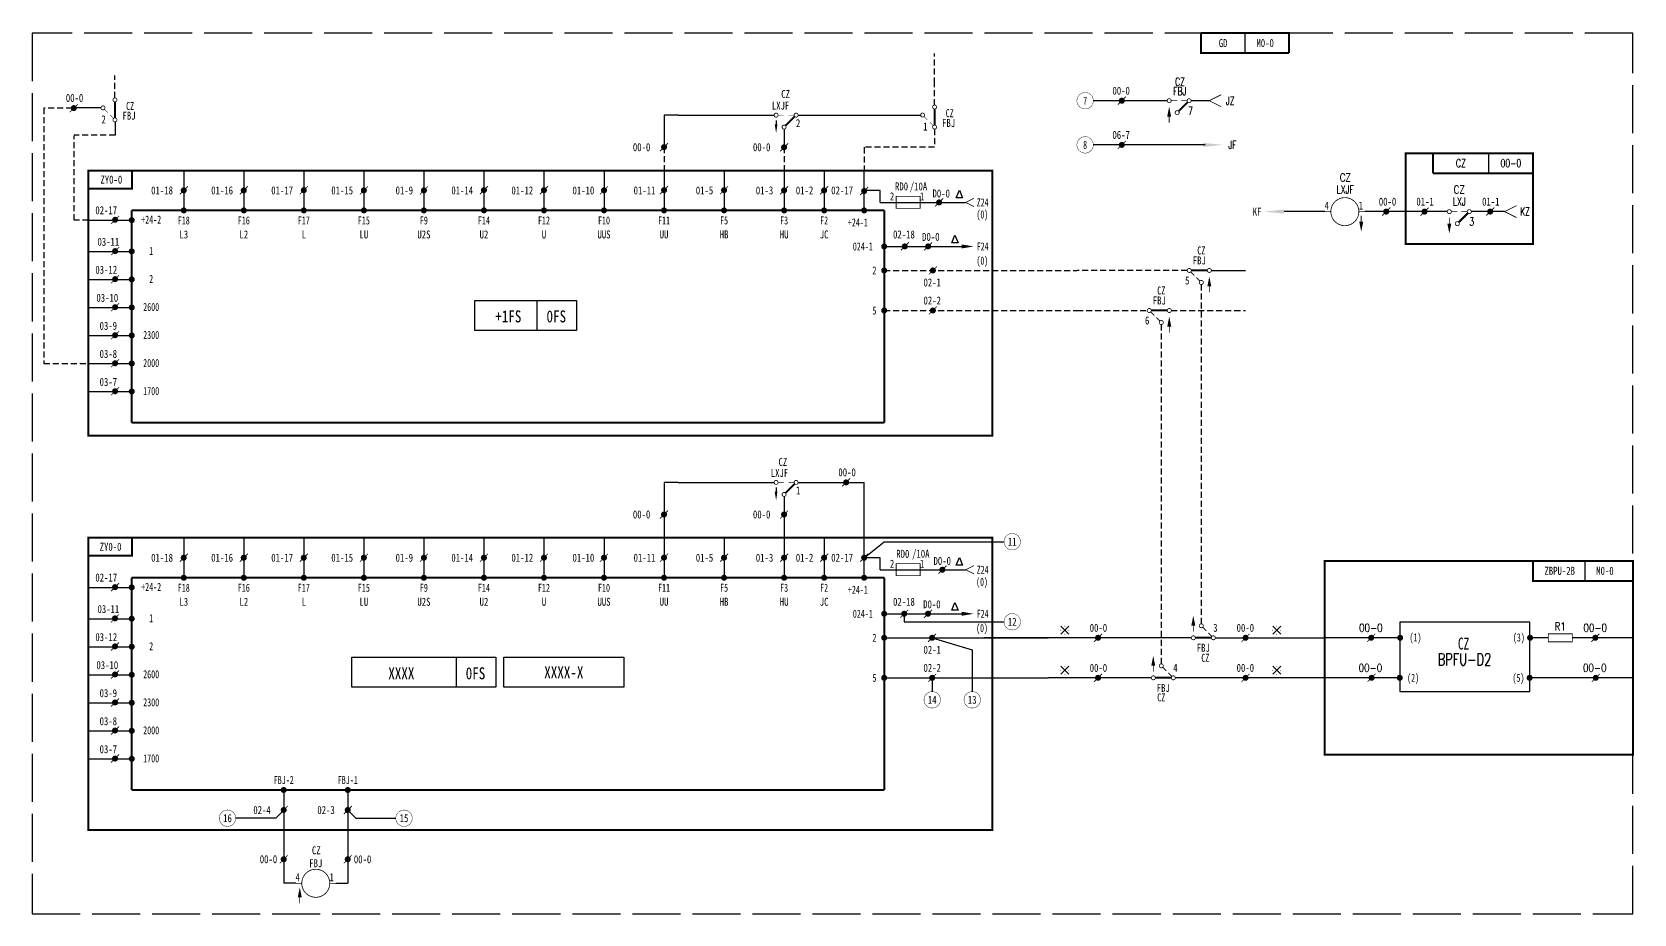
# Model space of a CAD drawing. Header units: millimetres. Extents: x -400 to 0, y -220 to 0.
import ezdxf
from ezdxf.enums import TextEntityAlignment as Align

# ---------------------------------------------------------------- set-up
doc = ezdxf.new("R2010")
doc.units = ezdxf.units.MM
doc.linetypes.add('ACAD_ISO02W100', pattern=[15, 12, -3])
doc.linetypes.add('DASHEDX2', pattern=[1.5, 1, -0.5])
for name, color, linetype in [('define', 7, 'Continuous'), ('hide', 7, 'Continuous'), ('tie', 7, 'Continuous')]:
    doc.layers.add(name, color=color, linetype=linetype)
doc.styles.add('HZ', font='TXT', dxfattribs={"width": 0.7, "bigfont": 'HZTXT'})

# ---------------------------------------------------------------- blocks, each defined once
blk = doc.blocks.new('conti_2')
for points in [[(-0.95, 0, 0.1, 0.1, 1), (-1.05, 0, 0.1, 0.1, 1)], [(0.05, 1, 0.1, 0.1, 1), (-0.05, 1, 0.1, 0.1, 1)], [(1.05, 0, 0.1, 0.1, 1), (0.95, 0, 0.1, 0.1, 1)], [(0.05, -1, 0.1, 0.1, 1), (-0.05, -1, 0.1, 0.1, 1)]]:
    blk.add_lwpolyline(points, format="xyseb", close=True)
for points in [[(-1, -1), (1, 1)], [(1, -1), (-1, 1)]]:
    blk.add_lwpolyline(points)
blk.add_attdef('1', text='', height=2).set_placement((2.27, 0.09), align=Align.MIDDLE)
blk = doc.blocks.new('JX')
at = {"const_width": 0.75}
blk.add_lwpolyline([(-0.375, 0, 1), (0.375, 0, 1)], format="xyb", close=True, dxfattribs=at)
at = {"width": 0.7}
blk.add_attdef('Z20', text='', height=2, dxfattribs=at).set_placement((0, -3.5), align=Align.CENTER)
blk = doc.blocks.new('JY')
at = {"const_width": 0.75}
blk.add_lwpolyline([(0.375, 0, -1), (-0.375, 0, -1)], format="xyb", close=True, dxfattribs=at)
at = {"width": 0.7}
blk.add_attdef('Z20', text='', height=2, dxfattribs=at).set_placement((1.5, 0), align=Align.MIDDLE_LEFT)
blk = doc.blocks.new('JS')
at = {"const_width": 0.75}
blk.add_lwpolyline([(-0.375, 0, -1), (0.375, 0, -1)], format="xyb", close=True, dxfattribs=at)
at = {"width": 0.7}
blk.add_attdef('Z20', text='', height=2, dxfattribs=at).set_placement((0, 1.5), align=Align.CENTER)
blk = doc.blocks.new('JTX')
at = {"const_width": 0.2}
blk.add_lwpolyline([(0, -2.5), (0, -4)], dxfattribs=at)
blk.add_solid([(-0.5, -2.5), (0.5, -2.5), (0, 0)])

msp = doc.modelspace()

# ---------------------------------------------------------------- linework, layer by layer
at = {"color": 7}
for p, q in [((-96.9, -5), (-96.9, 0)), ((-127.88, -16.9), (-134.88, -16.9)), ((-116.38, -16.9), (-127.88, -16.9)), ((-105.88, -16.9), (-110.38, -16.9)), ((-238.59, -20.5), (-214.59, -20.5)), ((-212.09, -24), (-212.09, -28.5)), ((-106.88, -27.93), (-134.88, -27.93)), ((-36, -35), (-36, -30)), ((-362.09, -34.29), (-362.09, -44.29)), ((-347.09, -34.29), (-347.09, -44.29)), ((-332.09, -34.29), (-332.09, -44.29)), ((-317.09, -34.29), (-317.09, -44.29)), ((-302.09, -34.29), (-302.09, -44.29)), ((-287.09, -34.29), (-287.09, -44.29)), ((-272.09, -34.29), (-272.09, -44.29)), ((-257.09, -34.29), (-257.09, -44.29)), ((-242.09, -34.29), (-242.09, -44.29)), ((-227.09, -34.29), (-227.09, -44.29)), ((-212.09, -34.29), (-212.09, -44.29)), ((-202.09, -34.29), (-202.09, -44.29)), ((-192.09, -44.29), (-192.09, -34.29)), ((-188.09, -39.29), (-192.09, -39.29)), ((-188.09, -42.29), (-188.09, -39.29)), ((-188.09, -42.29), (-166.73, -42.29)), ((-46.38, -44.6), (-66.99, -44.6)), ((-32.08, -44.6), (-40.38, -44.6)), ((-187.09, -53.29), (-167.72, -53.29)), ((-187.09, -59.29), (-187.09, -59.29)), ((-289.36, -74.26), (-289.36, -66.76)), ((-289.36, -66.76), (-263.93, -66.76)), ((-273.84, -66.76), (-273.84, -74.26)), ((-263.93, -66.76), (-263.93, -74.26)), ((-187.09, -69.29), (-187.09, -69.29)), ((-263.93, -74.26), (-289.36, -74.26)), ((-238.59, -112.23), (-214.59, -112.23)), ((-212.09, -115.73), (-212.09, -120.23)), ((-192.09, -126.03), (-192.09, -112.23)), ((-242.09, -120.23), (-242.09, -126.03)), ((-212.09, -120.23), (-212.09, -126.03)), ((-362.09, -126.03), (-362.09, -136.03)), ((-347.09, -126.03), (-347.09, -136.03)), ((-332.09, -126.03), (-332.09, -136.03)), ((-317.09, -126.03), (-317.09, -136.03)), ((-302.09, -126.03), (-302.09, -136.03)), ((-287.09, -126.03), (-287.09, -136.03)), ((-272.09, -126.03), (-272.09, -136.03)), ((-257.09, -126.03), (-257.09, -136.03)), ((-242.09, -126.03), (-242.09, -136.03)), ((-227.09, -126.03), (-227.09, -136.03)), ((-212.09, -126.03), (-212.09, -136.03)), ((-202.09, -126.03), (-202.09, -136.03)), ((-192.09, -136.03), (-192.09, -126.03)), ((-192.09, -131.03), (-187.09, -127.03)), ((-187.09, -127.03), (-157.09, -127.03)), ((-188.09, -131.03), (-192.09, -131.03)), ((-188.09, -134.03), (-188.09, -131.03)), ((-188.09, -134.03), (-166.73, -134.03)), ((-187.09, -145.03), (-167.72, -145.03)), ((-182.09, -145.03), (-182.09, -147.03)), ((-182.09, -147.03), (-157.09, -147.03)), ((-187.09, -151.03), (-146.13, -151.03)), ((-187.09, -151.03), (-187.09, -151.03)), ((-175.09, -151.03), (-165.09, -154.03)), ((-110.35, -151.03), (-146.13, -151.03)), ((-104.35, -151.03), (-77.1, -151.03)), ((-320.13, -163.4), (-320.13, -155.9)), ((-320.13, -155.9), (-284.13, -155.9)), ((-294.04, -155.9), (-294.04, -163.4)), ((-284.13, -155.9), (-284.13, -163.4)), ((-165.09, -154.03), (-165.09, -164.52)), ((-284.13, -163.4), (-320.13, -163.4)), ((-187.09, -161.03), (-146.13, -161.03)), ((-187.09, -161.03), (-187.09, -161.03)), ((-175.09, -161.03), (-175.09, -164.52)), ((-120.35, -161.03), (-146.13, -161.03)), ((-77.05, -161.03), (-114.35, -161.03)), ((-337.11, -189.04), (-337.11, -203.04)), ((-321.11, -189.04), (-321.11, -203.04)), ((-339.11, -196.09), (-349.11, -196.09)), ((-337.11, -194.04), (-339.11, -196.09)), ((-321.11, -194.04), (-319.11, -196.09)), ((-319.11, -196.09), (-309.11, -196.09)), ((-337.11, -203.04), (-337.11, -212.34)), ((-321.11, -203.04), (-321.11, -212.34)), ((-334.11, -212.34), (-337.11, -212.34)), ((-324.11, -212.34), (-321.11, -212.34))]:
    msp.add_line(p, q, dxfattribs=at)
at = {"color": 7, "linetype": 'DASHEDX2', "ltscale": 1.5}
for p, q in [((-174.52, -12.64), (-174.52, -5.13)), ((-389.98, -18.75), (-397.03, -18.75)), ((-174.51, -23.98), (-174.51, -28.54)), ((-389.51, -46.71), (-389.51, -25.72)), ((-242.09, -28.5), (-242.09, -34.29)), ((-212.09, -28.5), (-212.09, -34.29)), ((-174.51, -28.54), (-192.09, -28.54)), ((-192.09, -28.54), (-192.09, -34.51)), ((-385.87, -46.71), (-389.51, -46.71)), ((-187.09, -59.29), (-138.9, -59.29)), ((-111.35, -59.29), (-138.9, -59.29)), ((-107.85, -62.81), (-107.85, -147.53)), ((-187.09, -69.29), (-138.9, -69.29)), ((-138.9, -69.29), (-121.35, -69.29)), ((-117.85, -72.76), (-117.85, -157.53))]:
    msp.add_line(p, q, dxfattribs=at)
for p, q in [((-382.78, -18.68), (-389.61, -18.68)), ((-379.23, -22.14), (-379.23, -25.5)), ((-208.59, -20.5), (-177.87, -20.5)), ((-385.87, -46.71), (-374.9, -46.71)), ((-76.99, -44.6), (-87.18, -44.6)), ((-385.93, -54.52), (-374.9, -54.52)), ((-385.93, -61.52), (-374.9, -61.52)), ((-385.93, -68.52), (-374.9, -68.52)), ((-385.93, -75.52), (-374.9, -75.52)), ((-385.93, -82.52), (-374.9, -82.52)), ((-385.93, -89.52), (-374.9, -89.52)), ((-208.59, -112.23), (-192.09, -112.23)), ((-11.98, -136.82), (-11.98, -131.82)), ((-385.87, -138.44), (-374.9, -138.44)), ((-385.93, -146.26), (-374.9, -146.26)), ((-146.13, -151.03), (-162.14, -151.03)), ((-58.14, -151.03), (-77.1, -151.03)), ((-21.08, -151.03), (-25.69, -151.03)), ((0, -151.03), (-15.16, -151.03)), ((-385.93, -153.26), (-374.9, -153.26)), ((-385.93, -160.26), (-374.9, -160.26)), ((-58.18, -161.03), (-77.05, -161.03)), ((0, -161.03), (-25.8, -161.03)), ((-385.93, -167.26), (-374.9, -167.26)), ((-385.93, -174.26), (-374.9, -174.26)), ((-385.93, -181.26), (-374.9, -181.26))]:
    msp.add_line(p, q)
at = {"color": 7}
for points, const_width in [([(-107.9, 0), (-107.9, -5), (-85.9, -5)], 0.5), ([(-107.9, 0), (-85.9, 0), (-85.9, -5)], 0.5), ([(-128.73, -17.9), (-126.73, -15.9)], 0.2), ([(-102.88, -18.4), (-105.88, -16.9), (-102.88, -15.4)], 0.2), ([(-390.57, -19.75), (-388.57, -17.75)], 0.2), ([(-113.88, -16.9), (-115.38, -16.9)], 0.2), ([(-111.15, -17.17), (-113.52, -19.54)], 0.5), ([(-111.38, -16.9), (-112.88, -16.9)], 0.2), ([(-213.59, -20.5), (-212.19, -20.5)], 0.15), ([(-209.45, -20.85), (-211.74, -23.14)], 0.5), ([(-210.99, -20.5), (-209.59, -20.5)], 0.15), ([(-115.88, -20.9), (-115.88, -22.4)], 0.2), ([(-128.72, -28.93), (-126.72, -26.93)], 0.2), ([(-25, -30), (-50, -30), (-50, -35)], 0.5), ([(-25, -30), (-25, -35), (-50, -35)], 0.5), ([(-374.99, -34.34), (-374.99, -38.86), (-385.87, -38.86)], 0.5), ([(-60.64, -43.59), (-62.64, -45.59)], 0.2), ([(-51.08, -43.59), (-53.08, -45.59)], 0.2), ([(-34.65, -43.59), (-36.65, -45.59)], 0.2), ([(-29.08, -46.1), (-32.08, -44.6), (-29.08, -43.1)], 0.2), ([(-75.49, -44.6), (-76.99, -44.6)], 0.2), ([(-68.49, -44.6), (-66.99, -44.6)], 0.2), ([(-67.9, -47.1), (-67.9, -45.6)], 0.2), ([(-45.88, -47.6), (-45.88, -46.1)], 0.2), ([(-43.88, -44.6), (-45.38, -44.6)], 0.2), ([(-43.62, -47.33), (-41.24, -44.95)], 0.5), ([(-41.38, -44.6), (-42.88, -44.6)], 0.2), ([(-110.53, -59.61), (-109.6, -60.54)], 0.2), ([(-106.35, -59.29), (-110.35, -59.29)], 0.5), ([(-109.1, -61.04), (-108.16, -61.98)], 0.2), ([(-105.85, -63.29), (-105.85, -64.79)], 0.2), ([(-120.53, -69.61), (-119.6, -70.54)], 0.2), ([(-116.35, -69.29), (-120.35, -69.29)], 0.5), ([(-119.1, -71.04), (-118.16, -71.98)], 0.2), ([(-115.85, -73.29), (-115.85, -74.79)], 0.2), ([(-197.6, -113.23), (-195.6, -111.23)], 0.2), ([(-213.59, -112.23), (-212.19, -112.23)], 0.15), ([(-209.45, -112.59), (-211.74, -114.88)], 0.5), ([(-210.99, -112.23), (-209.59, -112.23)], 0.15), ([(-243.09, -121.23), (-241.09, -119.23)], 0.2), ([(-213.09, -121.23), (-211.09, -119.23)], 0.2), ([(-160.09, -126.03), (-160.09, -199.04), (-385.93, -199.04), (-385.93, -126.03), (-160.09, -126.03)], 0.5), ([(-374.99, -126.03), (-374.99, -130.55), (-385.87, -130.55)], 0.5), ([(-375.09, -189.04), (-375.09, -136.03)], 0.5), ([(-375.09, -136.03), (-187.09, -136.03)], 0.5), ([(-187.09, -189.04), (-187.09, -136.03)], 0.5), ([(-109.85, -148.03), (-109.85, -149.53)], 0.2), ([(-134.65, -152.03), (-132.65, -150.03)], 0.2), ([(-109.35, -151.03), (-105.35, -151.03)], 0.5), ([(-106.6, -149.28), (-107.54, -148.34)], 0.2), ([(-105.17, -150.71), (-106.1, -149.78)], 0.2), ([(-97.8, -152.03), (-95.8, -150.03)], 0.2), ([(-66.42, -152.03), (-64.42, -150.03)], 0.2), ([(-10.4, -152.03), (-8.4, -150.03)], 0.2), ([(-134.65, -162.03), (-132.65, -160.03)], 0.2), ([(-119.85, -158.03), (-119.85, -159.53)], 0.2), ([(-116.6, -159.28), (-117.54, -158.34)], 0.2), ([(-115.17, -160.71), (-116.1, -159.78)], 0.2), ([(-97.8, -162.03), (-95.8, -160.03)], 0.2), ([(-66.31, -162.03), (-64.31, -160.03)], 0.2), ([(-10.29, -162.03), (-8.29, -160.03)], 0.2), ([(-119.35, -161.03), (-115.35, -161.03)], 0.5), ([(-375.09, -189.04), (-187.09, -189.04)], 0.5), ([(-332.61, -212.34), (-334.11, -212.34)], 0.2), ([(-325.61, -212.34), (-324.11, -212.34)], 0.2)]:
    msp.add_lwpolyline(points, dxfattribs=dict(at, const_width=const_width))
at = {"color": 7, "linetype": 'DASHEDX2', "ltscale": 1.5}
for points in [[(-379.3, -16.18), (-379.3, -10.58)], [(-174.52, -17.98), (-174.52, -12.64)], [(-397.03, -18.75), (-397.03, -82.52), (-385.93, -82.52)], [(-379.23, -22.18), (-379.23, -25.5), (-389.51, -25.5), (-389.51, -25.63)], [(-115.35, -69.29), (-96.85, -69.29)]]:
    msp.add_lwpolyline(points, dxfattribs=at)
for points in [[(-381.28, -17.68, 0, 0, 0), (-381.28, -16.68, 0.8, 0, 0), (-381.28, -14.48, 0, 0, 0)], [(-176.49, -19.48, 0, 0, 0), (-176.49, -18.48, 0.8, 0, 0), (-176.49, -16.28, 0, 0, 0)]]:
    msp.add_lwpolyline(points, format="xyseb")
at = {"color": 7}
for points, const_width in [([(-134.83, -16.9, -1), (-138.93, -16.9, -1)], 0.1), ([(-389.94, -18.75, 1), (-389.19, -18.75, 1)], 0.75), ([(-214.59, -20.5, 1), (-213.59, -20.5, 1)], 0.2), ([(-209.59, -20.5, 1), (-208.59, -20.5, 1)], 0.2), ([(-128.1, -16.9, 1), (-127.35, -16.9, 1)], 0.75), ([(-212.59, -23.5, 1), (-211.59, -23.5, 1)], 0.2), ([(-134.83, -27.93, -1), (-138.93, -27.93, -1)], 0.1), ([(-128.1, -27.93, 1), (-127.35, -27.93, 1)], 0.75), ([(-68.49, -44.6, -1), (-75.49, -44.6, -1)], 0.2), ([(-61.27, -44.59, 1), (-62.02, -44.59, 1)], 0.75), ([(-51.7, -44.59, 1), (-52.45, -44.59, 1)], 0.75), ([(-35.28, -44.59, 1), (-36.03, -44.59, 1)], 0.75), ([(-214.59, -112.23, 1), (-213.59, -112.23, 1)], 0.2), ([(-209.59, -112.23, 1), (-208.59, -112.23, 1)], 0.2), ([(-196.97, -112.23, 1), (-196.22, -112.23, 1)], 0.75), ([(-212.59, -115.23, 1), (-211.59, -115.23, 1)], 0.2), ([(-242.47, -120.23, 1), (-241.72, -120.23, 1)], 0.75), ([(-212.47, -120.23, 1), (-211.72, -120.23, 1)], 0.75), ([(-153.04, -127.03, -1), (-157.14, -127.03, -1)], 0.1), ([(-153.04, -147.03, -1), (-157.14, -147.03, -1)], 0.1), ([(-134.03, -151.03, 1), (-133.28, -151.03, 1)], 0.75), ([(-97.17, -151.03, 1), (-96.42, -151.03, 1)], 0.75), ([(-65.79, -151.03, 1), (-65.04, -151.03, 1)], 0.75), ([(-9.78, -151.03, 1), (-9.03, -151.03, 1)], 0.75), ([(-134.03, -161.03, 1), (-133.28, -161.03, 1)], 0.75), ([(-97.17, -161.03, 1), (-96.42, -161.03, 1)], 0.75), ([(-65.68, -161.03, 1), (-64.93, -161.03, 1)], 0.75), ([(-9.67, -161.03, 1), (-8.92, -161.03, 1)], 0.75), ([(-173.04, -166.52, -1), (-177.14, -166.52, -1)], 0.1), ([(-163.04, -166.52, -1), (-167.14, -166.52, -1)], 0.1), ([(-349.11, -196.09, -1), (-353.21, -196.09, -1)], 0.1), ([(-305.01, -196.09, -1), (-309.11, -196.09, -1)], 0.1), ([(-325.61, -212.34, -1), (-332.61, -212.34, -1)], 0.2)]:
    msp.add_lwpolyline(points, format="xyb", close=True, dxfattribs=dict(at, const_width=const_width))
for points, const_width in [([(-382.78, -18.68, 1), (-381.78, -18.68, 1)], 0.2), ([(-379.78, -16.68, 1), (-378.78, -16.68, 1)], 0.2), ([(-177.99, -20.48, 1), (-176.99, -20.48, 1)], 0.2), ([(-174.99, -18.48, 1), (-173.99, -18.48, 1)], 0.2), ([(-379.78, -21.68, 1), (-378.78, -21.68, 1)], 0.2), ([(-174.99, -23.48, 1), (-173.99, -23.48, 1)], 0.2), ([(-242.47, -28.49, 1), (-241.72, -28.49, 1)], 0.75), ([(-212.47, -28.54, 1), (-211.72, -28.54, 1)], 0.75), ([(-362.47, -39.29, 1), (-361.72, -39.29, 1)], 0.75), ([(-347.47, -39.29, 1), (-346.72, -39.29, 1)], 0.75), ([(-332.47, -39.24, 1), (-331.72, -39.24, 1)], 0.75), ([(-317.47, -39.29, 1), (-316.72, -39.29, 1)], 0.75), ([(-302.47, -39.29, 1), (-301.72, -39.29, 1)], 0.75), ([(-287.47, -39.24, 1), (-286.72, -39.24, 1)], 0.75), ([(-272.47, -39.24, 1), (-271.72, -39.24, 1)], 0.75), ([(-257.47, -39.29, 1), (-256.72, -39.29, 1)], 0.75), ([(-242.47, -39.24, 1), (-241.72, -39.24, 1)], 0.75), ([(-227.47, -39.24, 1), (-226.72, -39.24, 1)], 0.75), ([(-212.47, -39.29, 1), (-211.72, -39.29, 1)], 0.75), ([(-202.47, -39.29, 1), (-201.72, -39.29, 1)], 0.75), ([(-192.47, -39.46, 1), (-191.72, -39.46, 1)], 0.75), ([(-173.74, -42.29, 1), (-172.99, -42.29, 1)], 0.75), ([(-379.62, -46.64, 1), (-378.87, -46.64, 1)], 0.75), ([(-379.62, -54.46, 1), (-378.87, -54.46, 1)], 0.75), ([(-182.32, -53.29, 1), (-181.57, -53.29, 1)], 0.75), ([(-176.48, -53.29, 1), (-175.73, -53.29, 1)], 0.75), ([(-175.29, -59.29, 1), (-174.54, -59.29, 1)], 0.75), ([(-379.62, -61.46, 1), (-378.87, -61.46, 1)], 0.75), ([(-379.62, -68.46, 1), (-378.87, -68.46, 1)], 0.75), ([(-175.29, -69.29, 1), (-174.54, -69.29, 1)], 0.75), ([(-379.62, -75.46, 1), (-378.87, -75.46, 1)], 0.75), ([(-379.62, -82.46, 1), (-378.87, -82.46, 1)], 0.75), ([(-379.62, -89.46, 1), (-378.87, -89.46, 1)], 0.75), ([(-362.47, -131.03, 1), (-361.72, -131.03, 1)], 0.75), ([(-347.47, -131.03, 1), (-346.72, -131.03, 1)], 0.75), ([(-332.47, -131.03, 1), (-331.72, -131.03, 1)], 0.75), ([(-317.47, -131.03, 1), (-316.72, -131.03, 1)], 0.75), ([(-302.47, -131.03, 1), (-301.72, -131.03, 1)], 0.75), ([(-287.47, -131.03, 1), (-286.72, -131.03, 1)], 0.75), ([(-272.47, -131.03, 1), (-271.72, -131.03, 1)], 0.75), ([(-257.47, -131.03, 1), (-256.72, -131.03, 1)], 0.75), ([(-242.47, -131.03, 1), (-241.72, -131.03, 1)], 0.75), ([(-227.47, -131.03, 1), (-226.72, -131.03, 1)], 0.75), ([(-212.47, -131.03, 1), (-211.72, -131.03, 1)], 0.75), ([(-202.47, -131.03, 1), (-201.72, -131.03, 1)], 0.75), ([(-192.47, -131.03, 1), (-191.72, -131.03, 1)], 0.75), ([(-172.92, -134.03, 1), (-172.17, -134.03, 1)], 0.75), ([(-379.64, -138.38, 1), (-378.89, -138.38, 1)], 0.75), ([(-379.64, -146.19, 1), (-378.89, -146.19, 1)], 0.75), ([(-182.47, -145.03, 1), (-181.72, -145.03, 1)], 0.75), ([(-176.51, -145.03, 1), (-175.76, -145.03, 1)], 0.75), ([(-175.5, -151.03, 1), (-174.75, -151.03, 1)], 0.75), ([(-57.79, -151.03, -1), (-58.54, -151.03, -1)], 0.75), ([(-25.33, -151.03, -1), (-26.08, -151.03, -1)], 0.75), ([(-379.64, -153.19, 1), (-378.89, -153.19, 1)], 0.75), ([(-379.64, -160.19, 1), (-378.89, -160.19, 1)], 0.75), ([(-175.47, -161.03, 1), (-174.72, -161.03, 1)], 0.75), ([(-57.9, -161.03, -1), (-58.65, -161.03, -1)], 0.75), ([(-25.44, -161.03, -1), (-26.19, -161.03, -1)], 0.75), ([(-379.64, -167.19, 1), (-378.89, -167.19, 1)], 0.75), ([(-379.64, -174.19, 1), (-378.89, -174.19, 1)], 0.75), ([(-379.64, -181.19, 1), (-378.89, -181.19, 1)], 0.75), ([(-337.49, -194.04, 1), (-336.74, -194.04, 1)], 0.75), ([(-321.49, -194.04, 1), (-320.74, -194.04, 1)], 0.75), ([(-337.49, -206.34, 1), (-336.74, -206.34, 1)], 0.75), ([(-321.49, -206.34, 1), (-320.74, -206.34, 1)], 0.75)]:
    msp.add_lwpolyline(points, format="xyb", close=True, dxfattribs=dict(const_width=const_width))
for points, const_width in [([(-381.08, -19.88), (-381.92, -19.03)], 0.15), ([(-379.28, -21.18), (-379.28, -17.18)], 0.5), ([(-174.49, -22.98), (-174.49, -18.98)], 0.5), ([(-379.63, -21.33), (-380.48, -20.48)], 0.15), ([(-176.29, -21.68), (-177.14, -20.84)], 0.15), ([(-174.85, -23.13), (-175.69, -22.28)], 0.15), ([(-243.09, -29.49), (-241.09, -27.49)], 0.2), ([(-213.09, -29.54), (-211.09, -27.54)], 0.2), ([(-363.09, -40.29), (-361.09, -38.29)], 0.2), ([(-348.09, -40.29), (-346.09, -38.29)], 0.2), ([(-333.09, -40.24), (-331.09, -38.24)], 0.2), ([(-318.09, -40.29), (-316.09, -38.29)], 0.2), ([(-303.09, -40.29), (-301.09, -38.29)], 0.2), ([(-288.09, -40.24), (-286.09, -38.24)], 0.2), ([(-273.09, -40.24), (-271.09, -38.24)], 0.2), ([(-258.09, -40.29), (-256.09, -38.29)], 0.2), ([(-243.09, -40.24), (-241.09, -38.24)], 0.2), ([(-228.09, -40.24), (-226.09, -38.24)], 0.2), ([(-213.09, -40.29), (-211.09, -38.29)], 0.2), ([(-203.09, -40.29), (-201.09, -38.29)], 0.2), ([(-193.09, -40.46), (-191.09, -38.46)], 0.2), ([(-176.09, -42.29), (-186.09, -42.29)], 0.2), ([(-174.36, -43.29), (-172.36, -41.29)], 0.2), ([(-164.65, -43.33), (-166.73, -42.29), (-164.65, -41.25)], 0.2), ([(-380.24, -47.64), (-378.24, -45.64)], 0.2), ([(-380.24, -55.46), (-378.24, -53.46)], 0.2), ([(-182.94, -54.29), (-180.94, -52.29)], 0.2), ([(-177.11, -54.29), (-175.11, -52.29)], 0.2), ([(-175.92, -60.29), (-173.92, -58.29)], 0.2), ([(-380.24, -62.46), (-378.24, -60.46)], 0.2), ([(-380.24, -69.46), (-378.24, -67.46)], 0.2), ([(-175.92, -70.29), (-173.92, -68.29)], 0.2), ([(-380.24, -76.46), (-378.24, -74.46)], 0.2), ([(-380.24, -83.46), (-378.24, -81.46)], 0.2), ([(-380.24, -90.46), (-378.24, -88.46)], 0.2), ([(-363.09, -132.03), (-361.09, -130.03)], 0.2), ([(-348.09, -132.03), (-346.09, -130.03)], 0.2), ([(-333.09, -132.03), (-331.09, -130.03)], 0.2), ([(-318.09, -132.03), (-316.09, -130.03)], 0.2), ([(-303.09, -132.03), (-301.09, -130.03)], 0.2), ([(-288.09, -132.03), (-286.09, -130.03)], 0.2), ([(-273.09, -132.03), (-271.09, -130.03)], 0.2), ([(-258.09, -132.03), (-256.09, -130.03)], 0.2), ([(-243.09, -132.03), (-241.09, -130.03)], 0.2), ([(-228.09, -132.03), (-226.09, -130.03)], 0.2), ([(-213.09, -132.03), (-211.09, -130.03)], 0.2), ([(-203.09, -132.03), (-201.09, -130.03)], 0.2), ([(-193.09, -132.03), (-191.09, -130.03)], 0.2), ([(-25, -131.82), (0, -131.82), (0, -136.82)], 0.5), ([(-25, -131.82), (-25, -136.82), (0, -136.82)], 0.5), ([(-176.09, -134.03), (-186.09, -134.03)], 0.2), ([(-173.54, -135.03), (-171.54, -133.03)], 0.2), ([(-164.65, -135.07), (-166.73, -134.03), (-164.65, -132.99)], 0.2), ([(-380.27, -139.38), (-378.27, -137.38)], 0.2), ([(-183.09, -146.03), (-181.09, -144.03)], 0.2), ([(-177.13, -146.03), (-175.13, -144.03)], 0.2), ([(-380.27, -147.19), (-378.27, -145.19)], 0.2), ([(-380.27, -154.19), (-378.27, -152.19)], 0.2), ([(-176.13, -152.03), (-174.13, -150.03)], 0.2), ([(-380.27, -161.19), (-378.27, -159.19)], 0.2), ([(-176.09, -162.03), (-174.09, -160.03)], 0.2), ([(-380.27, -168.19), (-378.27, -166.19)], 0.2), ([(-380.27, -175.19), (-378.27, -173.19)], 0.2), ([(-380.27, -182.19), (-378.27, -180.19)], 0.2), ([(-338.11, -195.04), (-336.11, -193.04)], 0.2), ([(-322.11, -195.04), (-320.11, -193.04)], 0.2), ([(-338.11, -207.34), (-336.11, -205.34)], 0.2), ([(-322.11, -207.34), (-320.11, -205.34)], 0.2)]:
    msp.add_lwpolyline(points, dxfattribs=dict(const_width=const_width))
at = {"color": 7, "const_width": 0.2}
for points in [[(-115.88, -16.4, 1), (-115.88, -17.4, 1), (-115.88, -16.4)], [(-113.88, -19.4, 1), (-113.88, -20.4, 1), (-113.88, -19.4)], [(-110.88, -16.4, 1), (-110.88, -17.4, 1), (-110.88, -16.4)], [(-45.88, -45.1, -1), (-45.88, -44.1, -1), (-45.88, -45.1)], [(-40.88, -45.1, -1), (-40.88, -44.1, -1), (-40.88, -45.1)], [(-43.88, -48.1, -1), (-43.88, -47.1, -1), (-43.88, -48.1)], [(-110.85, -59.79, 1), (-110.85, -58.79, 1), (-110.85, -59.79)], [(-105.85, -59.79, 1), (-105.85, -58.79, 1), (-105.85, -59.79)], [(-107.85, -62.79, 1), (-107.85, -61.79, 1), (-107.85, -62.79)], [(-120.85, -69.79, 1), (-120.85, -68.79, 1), (-120.85, -69.79)], [(-117.85, -72.79, 1), (-117.85, -71.79, 1), (-117.85, -72.79)], [(-115.85, -69.79, 1), (-115.85, -68.79, 1), (-115.85, -69.79)], [(-107.85, -147.53, 1), (-107.85, -148.53, 1), (-107.85, -147.53)], [(-109.85, -150.53, 1), (-109.85, -151.53, 1), (-109.85, -150.53)], [(-104.85, -150.53, 1), (-104.85, -151.53, 1), (-104.85, -150.53)], [(-117.85, -157.53, 1), (-117.85, -158.53, 1), (-117.85, -157.53)], [(-119.85, -160.53, 1), (-119.85, -161.53, 1), (-119.85, -160.53)], [(-114.85, -160.53, 1), (-114.85, -161.53, 1), (-114.85, -160.53)]]:
    msp.add_lwpolyline(points, format="xyb", dxfattribs=at)
for points in [[(-238.59, -20.5), (-242.09, -20.5), (-242.09, -28.5)], [(-238.59, -112.23), (-242.09, -112.23), (-242.09, -120.23)]]:
    msp.add_lwpolyline(points)
at = {"color": 7}
for points in [[(-214.09, -25, 0, 0.7, 0), (-214.09, -22.8, 0.7, 0.7, 0)], [(-214.09, -116.73, 0, 0.7, 0), (-214.09, -114.53, 0.7, 0.7, 0)]]:
    msp.add_lwpolyline(points, format="xyseb", dxfattribs=at)
for points in [[(-214.09, -21.8), (-214.09, -22.8)], [(-105.35, -59.29), (-96.85, -59.29)], [(-214.09, -113.53), (-214.09, -114.53)]]:
    msp.add_lwpolyline(points, dxfattribs=at)
at = {"color": 7, "const_width": 0.5}
for points in [[(-25, -30), (-56.81, -30), (-56.81, -52.71), (-25, -52.71)], [(-160.09, -100.53), (-385.93, -100.53), (-385.93, -34.34), (-160.09, -34.34)], [(0, -131.82), (-77.05, -131.82), (-77.05, -180.23), (0, -180.23)]]:
    msp.add_lwpolyline(points, close=True, dxfattribs=at)
at = {"const_width": 0.2}
for points in [[(-181.09, -40.79), (-178.09, -40.79), (-178.09, -43.79), (-184.09, -43.79), (-184.09, -40.79)], [(-181.09, -132.53), (-178.09, -132.53), (-178.09, -135.53), (-184.09, -135.53), (-184.09, -132.53)], [(-18.14, -150.05), (-15.14, -150.05), (-15.14, -152.04), (-21.14, -152.04), (-21.14, -150.05)]]:
    msp.add_lwpolyline(points, close=True, dxfattribs=at)
at = {"color": 7, "linetype": 'DASHEDX2', "ltscale": 1.5, "const_width": 0.5}
for points in [[(-375.09, -97.31), (-375.09, -44.29)], [(-375.09, -44.29), (-187.09, -44.29)], [(-187.09, -97.31), (-187.09, -44.29)], [(-375.09, -97.31), (-187.09, -97.31)]]:
    msp.add_lwpolyline(points, dxfattribs=at)
for points in [[(-25.79, -147.11), (-58.25, -147.11), (-58.25, -164.44), (-25.79, -164.44)], [(-282.13, -155.88), (-252.13, -155.88), (-252.13, -163.4), (-282.13, -163.4)]]:
    msp.add_lwpolyline(points, close=True)
at = {"color": 7}
for points in [[(-115.38, -20.9), (-116.38, -20.9), (-115.88, -18.4)], [(-107.38, -27.43), (-107.38, -28.43), (-102.38, -27.93)], [(-87.18, -44.1), (-87.18, -45.1), (-92.18, -44.6)], [(-68.4, -47.1), (-67.4, -47.1), (-67.9, -49.6)], [(-45.38, -47.6), (-46.38, -47.6), (-45.88, -50.1)], [(-105.35, -63.29), (-106.35, -63.29), (-105.85, -60.79)], [(-115.35, -73.29), (-116.35, -73.29), (-115.85, -70.79)], [(-109.35, -148.03), (-110.35, -148.03), (-109.85, -145.53)], [(-119.35, -158.03), (-120.35, -158.03), (-119.85, -155.53)]]:
    msp.add_solid(points, dxfattribs=at)
for points in [[(-167.72, -52.79), (-167.72, -53.79), (-164.72, -53.29)], [(-167.72, -144.53), (-167.72, -145.53), (-164.72, -145.03)]]:
    msp.add_solid(points)
at = {"layer": 'define'}
for p, q in [((-169.06, -41.15), (-168.27, -39.24)), ((-168.27, -39.24), (-167.48, -41.15)), ((-167.48, -41.15), (-169.06, -41.15)), ((-170.22, -52.4), (-169.43, -50.49)), ((-169.43, -50.49), (-168.63, -52.4)), ((-168.63, -52.4), (-170.22, -52.4)), ((-169.06, -132.88), (-168.27, -130.97)), ((-168.27, -130.97), (-167.48, -132.88)), ((-167.48, -132.88), (-169.06, -132.88)), ((-170.22, -144.14), (-169.43, -142.23)), ((-169.43, -142.23), (-168.63, -144.14)), ((-168.63, -144.14), (-170.22, -144.14))]:
    msp.add_line(p, q, dxfattribs=at)
at = {"layer": 'hide', "linetype": 'ACAD_ISO02W100'}
msp.add_lwpolyline([(0, 0), (-400, 0), (-400, -220), (0, -220)], close=True, dxfattribs=at)

# ---------------------------------------------------------------- block references
at = {"color": 7}
ref = msp.add_blockref('JX', (-362.09, -44.29), dxfattribs=dict(at, xscale=-1))
ref.add_attrib('Z20', 'F18', dxfattribs={"height": 2, "width": 0.7}).set_placement((-362.09, -47.79), align=Align.CENTER)
ref = msp.add_blockref('JX', (-347.09, -44.29), dxfattribs=dict(at, xscale=-1))
ref.add_attrib('Z20', 'F16', dxfattribs={"height": 2, "width": 0.7}).set_placement((-347.09, -47.79), align=Align.CENTER)
ref = msp.add_blockref('JX', (-332.09, -44.29), dxfattribs=dict(at, xscale=-1))
ref.add_attrib('Z20', 'F17', dxfattribs={"height": 2, "width": 0.7}).set_placement((-332.09, -47.79), align=Align.CENTER)
ref = msp.add_blockref('JX', (-317.09, -44.29), dxfattribs=dict(at, xscale=-1))
ref.add_attrib('Z20', 'F15', dxfattribs={"height": 2, "width": 0.7}).set_placement((-317.09, -47.79), align=Align.CENTER)
ref = msp.add_blockref('JX', (-302.09, -44.29), dxfattribs=dict(at, xscale=-1))
ref.add_attrib('Z20', 'F9', dxfattribs={"height": 2, "width": 0.7}).set_placement((-302.09, -47.79), align=Align.CENTER)
ref = msp.add_blockref('JX', (-287.09, -44.29), dxfattribs=dict(at, xscale=-1))
ref.add_attrib('Z20', 'F14', dxfattribs={"height": 2, "width": 0.7}).set_placement((-287.09, -47.79), align=Align.CENTER)
ref = msp.add_blockref('JX', (-272.09, -44.29), dxfattribs=dict(at, xscale=-1))
ref.add_attrib('Z20', 'F12', dxfattribs={"height": 2, "width": 0.7}).set_placement((-272.09, -47.79), align=Align.CENTER)
ref = msp.add_blockref('JX', (-257.09, -44.29), dxfattribs=dict(at, xscale=-1))
ref.add_attrib('Z20', 'F10', dxfattribs={"height": 2, "width": 0.7}).set_placement((-257.09, -47.79), align=Align.CENTER)
ref = msp.add_blockref('JX', (-242.09, -44.29), dxfattribs=dict(at, xscale=-1))
ref.add_attrib('Z20', 'F11', dxfattribs={"height": 2, "width": 0.7}).set_placement((-242.09, -47.79), align=Align.CENTER)
ref = msp.add_blockref('JX', (-227.09, -44.29), dxfattribs=dict(at, xscale=-1))
ref.add_attrib('Z20', 'F5', dxfattribs={"height": 2, "width": 0.7}).set_placement((-227.09, -47.79), align=Align.CENTER)
ref = msp.add_blockref('JX', (-212.09, -44.29), dxfattribs=dict(at, xscale=-1))
ref.add_attrib('Z20', 'F3', dxfattribs={"height": 2, "width": 0.7}).set_placement((-212.09, -47.79), align=Align.CENTER)
ref = msp.add_blockref('JX', (-202.09, -44.29), dxfattribs=dict(at, xscale=-1))
ref.add_attrib('Z20', 'F2', dxfattribs={"height": 2, "width": 0.7}).set_placement((-202.09, -47.79), align=Align.CENTER)
ref = msp.add_blockref('JY', (-192.09, -44.29), dxfattribs=dict(at, xscale=-1))
ref.add_attrib('Z20', '+24-1', dxfattribs={"height": 2, "width": 0.7}).set_placement((-196.16, -47.29), align=Align.MIDDLE_LEFT)
ref = msp.add_blockref('JS', (-375.09, -46.71), dxfattribs=dict(at, xscale=-1))
ref.add_attrib('Z20', '+24-2', dxfattribs={"height": 2, "width": 0.7}).set_placement((-370.23, -47.59), align=Align.CENTER)
ref = msp.add_blockref('JS', (-375.09, -54.52), dxfattribs=dict(at, xscale=-1))
ref.add_attrib('Z20', '1', dxfattribs={"height": 2, "width": 0.7}).set_placement((-370.23, -55.41), align=Align.CENTER)
ref = msp.add_blockref('JY', (-187.09, -53.29), dxfattribs=at)
ref.add_attrib('Z20', '024-1', dxfattribs={"height": 2, "width": 0.7}).set_placement((-194.93, -53.29), align=Align.MIDDLE_LEFT)
ref = msp.add_blockref('JY', (-187.09, -59.29), dxfattribs=at)
ref.add_attrib('Z20', '2', dxfattribs={"height": 2, "width": 0.7}).set_placement((-190.03, -59.29), align=Align.MIDDLE_LEFT)
ref = msp.add_blockref('JS', (-375.09, -61.52), dxfattribs=dict(at, xscale=-1))
ref.add_attrib('Z20', '2', dxfattribs={"height": 2, "width": 0.7}).set_placement((-370.23, -62.41), align=Align.CENTER)
ref = msp.add_blockref('JS', (-375.09, -68.52), dxfattribs=dict(at, xscale=-1))
ref.add_attrib('Z20', '2600', dxfattribs={"height": 2, "width": 0.7}).set_placement((-370.23, -69.41), align=Align.CENTER)
ref = msp.add_blockref('JY', (-187.09, -69.29), dxfattribs=at)
ref.add_attrib('Z20', '5', dxfattribs={"height": 2, "width": 0.7}).set_placement((-190.03, -69.29), align=Align.MIDDLE_LEFT)
ref = msp.add_blockref('JS', (-375.09, -75.52), dxfattribs=dict(at, xscale=-1))
ref.add_attrib('Z20', '2300', dxfattribs={"height": 2, "width": 0.7}).set_placement((-370.23, -76.41), align=Align.CENTER)
ref = msp.add_blockref('JS', (-375.09, -82.52), dxfattribs=dict(at, xscale=-1))
ref.add_attrib('Z20', '2000', dxfattribs={"height": 2, "width": 0.7}).set_placement((-370.23, -83.41), align=Align.CENTER)
ref = msp.add_blockref('JS', (-375.09, -89.52), dxfattribs=dict(at, xscale=-1))
ref.add_attrib('Z20', '1700', dxfattribs={"height": 2, "width": 0.7}).set_placement((-370.23, -90.41), align=Align.CENTER)
ref = msp.add_blockref('JX', (-362.09, -136.03), dxfattribs=dict(at, xscale=-1))
ref.add_attrib('Z20', 'F18', dxfattribs={"height": 2, "width": 0.7}).set_placement((-362.09, -139.53), align=Align.CENTER)
ref = msp.add_blockref('JX', (-347.09, -136.03), dxfattribs=dict(at, xscale=-1))
ref.add_attrib('Z20', 'F16', dxfattribs={"height": 2, "width": 0.7}).set_placement((-347.09, -139.53), align=Align.CENTER)
ref = msp.add_blockref('JX', (-332.09, -136.03), dxfattribs=dict(at, xscale=-1))
ref.add_attrib('Z20', 'F17', dxfattribs={"height": 2, "width": 0.7}).set_placement((-332.09, -139.53), align=Align.CENTER)
ref = msp.add_blockref('JX', (-317.09, -136.03), dxfattribs=dict(at, xscale=-1))
ref.add_attrib('Z20', 'F15', dxfattribs={"height": 2, "width": 0.7}).set_placement((-317.09, -139.53), align=Align.CENTER)
ref = msp.add_blockref('JX', (-302.09, -136.03), dxfattribs=dict(at, xscale=-1))
ref.add_attrib('Z20', 'F9', dxfattribs={"height": 2, "width": 0.7}).set_placement((-302.09, -139.53), align=Align.CENTER)
ref = msp.add_blockref('JX', (-287.09, -136.03), dxfattribs=dict(at, xscale=-1))
ref.add_attrib('Z20', 'F14', dxfattribs={"height": 2, "width": 0.7}).set_placement((-287.09, -139.53), align=Align.CENTER)
ref = msp.add_blockref('JX', (-272.09, -136.03), dxfattribs=dict(at, xscale=-1))
ref.add_attrib('Z20', 'F12', dxfattribs={"height": 2, "width": 0.7}).set_placement((-272.09, -139.53), align=Align.CENTER)
ref = msp.add_blockref('JX', (-257.09, -136.03), dxfattribs=dict(at, xscale=-1))
ref.add_attrib('Z20', 'F10', dxfattribs={"height": 2, "width": 0.7}).set_placement((-257.09, -139.53), align=Align.CENTER)
ref = msp.add_blockref('JX', (-242.09, -136.03), dxfattribs=dict(at, xscale=-1))
ref.add_attrib('Z20', 'F11', dxfattribs={"height": 2, "width": 0.7}).set_placement((-242.09, -139.53), align=Align.CENTER)
ref = msp.add_blockref('JX', (-227.09, -136.03), dxfattribs=dict(at, xscale=-1))
ref.add_attrib('Z20', 'F5', dxfattribs={"height": 2, "width": 0.7}).set_placement((-227.09, -139.53), align=Align.CENTER)
ref = msp.add_blockref('JX', (-212.09, -136.03), dxfattribs=dict(at, xscale=-1))
ref.add_attrib('Z20', 'F3', dxfattribs={"height": 2, "width": 0.7}).set_placement((-212.09, -139.53), align=Align.CENTER)
ref = msp.add_blockref('JX', (-202.09, -136.03), dxfattribs=dict(at, xscale=-1))
ref.add_attrib('Z20', 'F2', dxfattribs={"height": 2, "width": 0.7}).set_placement((-202.09, -139.53), align=Align.CENTER)
ref = msp.add_blockref('JY', (-192.09, -136.03), dxfattribs=dict(at, xscale=-1))
ref.add_attrib('Z20', '+24-1', dxfattribs={"height": 2, "width": 0.7}).set_placement((-196.16, -139.03), align=Align.MIDDLE_LEFT)
ref = msp.add_blockref('JS', (-375.09, -138.44), dxfattribs=dict(at, xscale=-1))
ref.add_attrib('Z20', '+24-2', dxfattribs={"height": 2, "width": 0.7}).set_placement((-370.23, -139.33), align=Align.CENTER)
ref = msp.add_blockref('JY', (-187.09, -145.03), dxfattribs=at)
ref.add_attrib('Z20', '024-1', dxfattribs={"height": 2, "width": 0.7}).set_placement((-194.93, -145.03), align=Align.MIDDLE_LEFT)
ref = msp.add_blockref('JS', (-375.09, -146.26), dxfattribs=dict(at, xscale=-1))
ref.add_attrib('Z20', '1', dxfattribs={"height": 2, "width": 0.7}).set_placement((-370.23, -147.14), align=Align.CENTER)
at = {"color": 7, "xscale": -1}
for name, p in [('conti_2', (-141.95, -149.14)), ('conti_2', (-89, -149.14)), ('conti_2', (-141.95, -159.14)), ('conti_2', (-89, -159.14)), ('JTX', (-333.11, -213.34))]:
    msp.add_blockref(name, p, dxfattribs=at)
at = {"color": 7}
ref = msp.add_blockref('JY', (-187.09, -151.03), dxfattribs=at)
ref.add_attrib('Z20', '2', dxfattribs={"height": 2, "width": 0.7}).set_placement((-190.03, -151.03), align=Align.MIDDLE_LEFT)
ref = msp.add_blockref('JS', (-375.09, -153.26), dxfattribs=dict(at, xscale=-1))
ref.add_attrib('Z20', '2', dxfattribs={"height": 2, "width": 0.7}).set_placement((-370.23, -154.14), align=Align.CENTER)
ref = msp.add_blockref('JS', (-375.09, -160.26), dxfattribs=dict(at, xscale=-1))
ref.add_attrib('Z20', '2600', dxfattribs={"height": 2, "width": 0.7}).set_placement((-370.23, -161.14), align=Align.CENTER)
ref = msp.add_blockref('JY', (-187.09, -161.03), dxfattribs=at)
ref.add_attrib('Z20', '5', dxfattribs={"height": 2, "width": 0.7}).set_placement((-190.03, -161.03), align=Align.MIDDLE_LEFT)
ref = msp.add_blockref('JS', (-375.09, -167.26), dxfattribs=dict(at, xscale=-1))
ref.add_attrib('Z20', '2300', dxfattribs={"height": 2, "width": 0.7}).set_placement((-370.23, -168.14), align=Align.CENTER)
ref = msp.add_blockref('JS', (-375.09, -174.26), dxfattribs=dict(at, xscale=-1))
ref.add_attrib('Z20', '2000', dxfattribs={"height": 2, "width": 0.7}).set_placement((-370.23, -175.14), align=Align.CENTER)
ref = msp.add_blockref('JS', (-375.09, -181.26), dxfattribs=dict(at, xscale=-1))
ref.add_attrib('Z20', '1700', dxfattribs={"height": 2, "width": 0.7}).set_placement((-370.23, -182.14), align=Align.CENTER)
ref = msp.add_blockref('JS', (-337.11, -189.04), dxfattribs=dict(at, xscale=-1))
ref.add_attrib('Z20', 'FBJ-2', dxfattribs={"height": 2, "width": 0.7}).set_placement((-337.11, -187.54), align=Align.CENTER)
ref = msp.add_blockref('JS', (-321.11, -189.04), dxfattribs=dict(at, xscale=-1))
ref.add_attrib('Z20', 'FBJ-1', dxfattribs={"height": 2, "width": 0.7}).set_placement((-321.11, -187.54), align=Align.CENTER)

# ---------------------------------------------------------------- texts
for s, width, p in [('GD', 0.8, (-102.4, -2.5)), ('7', 0.7, (-136.88, -16.9)), ('2', 0.8, (-208.59, -22.5)), ('8', 0.7, (-136.88, -27.93)), ('1', 0.8, (-208.59, -114.23)), ('11', 0.8, (-155.09, -127.03)), ('ZBPU-2B', 0.8, (-18.3, -134.32)), ('12', 0.8, (-155.09, -147.03)), ('14', 0.8, (-175.09, -166.52)), ('13', 0.8, (-165.09, -166.52)), ('16', 0.8, (-351.16, -196.09)), ('15', 0.8, (-307.06, -196.09))]:
    msp.add_text(s, height=2, dxfattribs=dict(at, width=width)).set_placement(p, align=Align.MIDDLE)
at = {"color": 5, "width": 0.8}
for s, p in [('M0-0', (-91.9, -2.5)), ('ZY0-0', (-380.38, -128.31)), ('M0-0', (-7, -134.32))]:
    msp.add_text(s, height=2, dxfattribs=at).set_placement(p, align=Align.MIDDLE)
at = {"color": 3, "style": 'HZ'}
for s, width, p in [('CZ', 0.7, (-113.17, -13.18)), ('CZ', 0.8, (-71.86, -37.08)), ('CZ', 0.8, (-43.41, -40.1)), ('R1', 0.8, (-18.18, -149.21)), ('00-0', 0.8, (-9.43, -149.53)), ('00-0', 0.8, (-9.54, -159.53))]:
    msp.add_text(s, height=2, dxfattribs=dict(at, width=width)).set_placement(p, align=Align.CENTER)
at = {"color": 4, "width": 0.8}
for p in [(-387.2, -16.2), (-245.52, -28.5), (-215.52, -28.5)]:
    msp.add_text('00-0', height=2, dxfattribs=at).set_placement(p, align=Align.MIDDLE_RIGHT)
at = {"color": 4}
for s, height, width, p in [('CZ', 2, 0.8, (-211.72, -16.23)), ('D0-0', 2, 0.8, (-172.84, -41.06)), ('(0)', 2, 0.6, (-162.56, -46.3)), ('D0-0', 2, 0.8, (-175.43, -51.9)), ('(0)', 2, 0.6, (-162.56, -57.84)), ('0FS', 3, 0.8, (-269.01, -72.26))]:
    msp.add_text(s, height=height, dxfattribs=dict(at, width=width)).set_placement(p, align=Align.CENTER)
at = {"color": 3}
for s, width, p in [('00-0', 0.8, (-127.88, -15.4)), ('CZ', 0.8, (-212.4, -108.11)), ('D0-0', 0.8, (-172.58, -132.83)), ('(0)', 0.6, (-162.64, -138.07)), ('D0-0', 0.8, (-175.17, -143.66)), ('(0)', 0.6, (-162.64, -149.61)), ('CZ', 0.8, (-328.98, -205.1))]:
    msp.add_text(s, height=2, dxfattribs=dict(at, width=width)).set_placement(p, align=Align.CENTER)
at = {"color": 7, "style": 'HZ', "width": 0.7}
for s, p in [('FBJ', (-113.25, -15.53)), ('LXJF', (-71.9, -40.08)), ('LXJ', (-43.38, -43.1))]:
    msp.add_text(s, height=2, dxfattribs=at).set_placement(p, align=Align.CENTER)
for s, p in [('JZ', (-99.55, -17.9)), ('7', (-109.95, -20.4)), ('JF', (-99.05, -28.93))]:
    msp.add_text(s, height=2, dxfattribs=at).set_placement(p, align=Align.RIGHT)
at = {"color": 7, "width": 0.8}
for s, height, p in [('FBJ', 2, (-375.77, -21.64)), ('FBJ', 2, (-170.98, -23.44)), ('06-7', 2, (-127.88, -26.43)), ('/10A', 2, (-178.52, -39.29)), ('L3', 2, (-362.09, -51.29)), ('L2', 2, (-347.09, -51.29)), ('L', 2, (-332.09, -51.29)), ('LU', 2, (-317.09, -51.29)), ('U2S', 2, (-302.09, -51.29)), ('U2', 2, (-287.09, -51.29)), ('U', 2, (-272.09, -51.29)), ('UUS', 2, (-257.09, -51.29)), ('UU', 2, (-242.09, -51.29)), ('HB', 2, (-227.09, -51.29)), ('HU', 2, (-212.09, -51.29)), ('JC', 2, (-202.09, -51.29)), ('FBJ', 2, (-108.35, -57.79)), ('02-1', 2, (-175.09, -63.29)), ('02-2', 2, (-175.09, -67.79)), ('FBJ', 2, (-118.35, -67.79)), ('+1FS', 3, (-281, -72.26)), ('/10A', 2, (-177.94, -131.03)), ('L3', 2, (-362.09, -143.03)), ('L2', 2, (-347.09, -143.03)), ('L', 2, (-332.09, -143.03)), ('LU', 2, (-317.09, -143.03)), ('U2S', 2, (-302.09, -143.03)), ('U2', 2, (-287.09, -143.03)), ('U', 2, (-272.09, -143.03)), ('UUS', 2, (-257.09, -143.03)), ('UU', 2, (-242.09, -143.03)), ('HB', 2, (-227.09, -143.03)), ('HU', 2, (-212.09, -143.03)), ('JC', 2, (-202.09, -143.03)), ('FBJ', 2, (-107.35, -154.53)), ('FBJ', 2, (-117.35, -164.53)), ('FBJ', 2, (-329.11, -208.34))]:
    msp.add_text(s, height=height, dxfattribs=at).set_placement(p, align=Align.CENTER)
at = {"color": 4}
for s, width, p in [('CZ', 0.7, (-375.49, -18.21)), ('CZ', 0.7, (-170.71, -20.01)), ('ZY0-0', 0.8, (-380.18, -36.61))]:
    msp.add_text(s, height=2, dxfattribs=dict(at, width=width)).set_placement(p, align=Align.MIDDLE)
at = {"color": 7, "width": 0.8}
for s, p in [('LXJF', (-215.15, -19.11)), ('2', (-382.66, -22.56)), ('1', (-177.34, -24.36)), ('01-18', (-370.23, -40.29)), ('01-16', (-355.23, -40.29)), ('01-17', (-340.23, -40.29)), ('01-15', (-325.23, -40.29)), ('01-9', (-309.16, -40.29)), ('01-14', (-295.23, -40.29)), ('01-12', (-280.23, -40.29)), ('01-10', (-264.96, -40.29)), ('01-11', (-249.69, -40.29)), ('01-5', (-234.16, -40.29)), ('01-3', (-219.16, -40.29)), ('01-2', (-209.16, -40.29)), ('02-17', (-200.32, -40.29)), ('2', (-185.66, -41.79)), ('02-17', (-384.18, -45.24)), ('4', (-77.05, -44.1)), ('03-11', (-383.65, -53.12)), ('03-12', (-384.18, -60.12)), ('5', (-111.92, -62.79)), ('03-10', (-383.92, -67.12)), ('6', (-121.92, -72.79)), ('03-9', (-383.12, -74.12)), ('03-8', (-383.12, -81.12)), ('03-7', (-383.12, -88.12)), ('LXJF', (-215.42, -110.85)), ('01-18', (-370.23, -132.03)), ('01-16', (-355.23, -132.03)), ('01-9', (-309.16, -132.03)), ('01-14', (-295.23, -132.03)), ('01-10', (-264.96, -132.03)), ('01-5', (-234.16, -132.03)), ('01-2', (-209.16, -132.03)), ('2', (-185.66, -133.53)), ('02-17', (-384.18, -136.98)), ('03-11', (-383.65, -144.85)), ('03-12', (-384.18, -151.85)), ('03-10', (-383.92, -158.85)), ('03-9', (-383.12, -165.85)), ('03-8', (-383.12, -172.85)), ('03-7', (-383.12, -179.85)), ('4', (-334.18, -211.84))]:
    msp.add_text(s, height=2, dxfattribs=at).set_placement(p)
at = {"color": 3, "style": 'HZ', "width": 0.7}
msp.add_text('CZ', height=2, dxfattribs=at).set_placement((-43, -32.5), align=Align.MIDDLE)
at = {"color": 5, "style": 'HZ', "width": 0.7}
msp.add_text('00-0', height=2, dxfattribs=at).set_placement((-30.5, -32.5), align=Align.MIDDLE)
at = {"color": 4, "width": 0.8}
msp.add_text('RD0', height=2, dxfattribs=at).set_placement((-181.12, -39.29), align=Align.RIGHT)
at = {"color": 7}
for s, width, p in [('1', 0.8, (-177.06, -41.79)), ('Z24', 0.6, (-161.01, -43.29)), ('KF', 0.8, (-92.84, -45.6)), ('1', 0.8, (-67.45, -44.1)), ('F24', 0.6, (-161.01, -54.29)), ('1', 0.8, (-177.06, -133.53)), ('Z24', 0.6, (-161.01, -135.03)), ('F24', 0.6, (-161.01, -146.03)), ('3', 0.8, (-103.78, -149.53)), ('4', 0.8, (-113.78, -159.53)), ('1', 0.8, (-324.58, -211.84))]:
    msp.add_text(s, height=2, dxfattribs=dict(at, width=width)).set_placement(p, align=Align.RIGHT)
at = {"color": 7, "style": 'HZ', "width": 0.7}
msp.add_text('3', height=2, dxfattribs=at).set_placement((-40.88, -48.1))
at = {"color": 7, "width": 0.8}
for p in [(-179.43, -50.29), (-179.43, -142.03)]:
    msp.add_text('02-18', height=2, dxfattribs=at).set_placement(p, align=Align.MIDDLE_RIGHT)
at = {"color": 3, "width": 0.7}
for height, p in [(2, (-107.85, -54.29)), (2, (-117.85, -64.29)), (3, (-42.31, -152.47)), (2, (-106.85, -156.03)), (2, (-117.85, -165.91))]:
    msp.add_text('CZ', height=height, dxfattribs=at).set_placement(p, align=Align.MIDDLE)
at = {"color": 3, "width": 0.8}
msp.add_text('RD0', height=2, dxfattribs=at).set_placement((-180.8, -131.06), align=Align.RIGHT)
at = {"color": 7, "width": 0.7}
for s, p in [('(1)', (-55.85, -150.95)), ('(3)', (-30.01, -150.95)), ('(2)', (-56.43, -161.03)), ('(5)', (-30.12, -161.03))]:
    msp.add_text(s, height=2, dxfattribs=at).set_placement(p, align=Align.MIDDLE_LEFT)
at = {"color": 7, "style": 'HZ', "width": 0.7}
msp.add_text('BPFU-D2', height=3, dxfattribs=at).set_placement((-42.11, -156.43), align=Align.MIDDLE)
at = {"color": 6, "width": 0.8}
for s, p in [('XXXX', (-307.73, -161.4)), ('0FS', (-289.2, -161.4))]:
    msp.add_text(s, height=3, dxfattribs=at).set_placement(p, align=Align.CENTER)
msp.add_text('XXXX-X', height=3, dxfattribs=at).set_placement((-267.13, -159.64), align=Align.MIDDLE)
at = {"layer": 'tie', "color": 3, "width": 0.8}
for s, p in [('00-0', (-61.32, -43.1)), ('01-1', (-51.94, -43.1)), ('01-1', (-35.52, -43.1)), ('00-0', (-133.56, -149.53)), ('00-0', (-96.85, -149.53)), ('02-1', (-175.09, -155.03)), ('02-2', (-175.09, -159.53)), ('00-0', (-133.56, -159.53)), ('00-0', (-96.85, -159.53))]:
    msp.add_text(s, height=2, dxfattribs=at).set_placement(p, align=Align.CENTER)
at = {"layer": 'tie', "color": 1, "style": 'HZ', "width": 0.7}
msp.add_text('KZ', height=2, dxfattribs=at).set_placement((-25.75, -45.6), align=Align.RIGHT)
at = {"layer": 'tie', "color": 3, "width": 0.8}
for p in [(-194.18, -109.69), (-245.52, -120.23), (-215.52, -120.23)]:
    msp.add_text('00-0', height=2, dxfattribs=at).set_placement(p, align=Align.MIDDLE_RIGHT)
at = {"layer": 'tie', "color": 7, "width": 0.8}
for s, p in [('01-17', (-340.23, -132.03)), ('01-15', (-325.23, -132.03)), ('01-12', (-280.23, -132.03))]:
    msp.add_text(s, height=2, dxfattribs=at).set_placement(p)
at = {"layer": 'tie', "color": 3, "width": 0.8}
for s, p in [('01-11', (-249.69, -132.03)), ('01-3', (-219.16, -132.03)), ('02-17', (-200.32, -132.03)), ('00-0', (-319.59, -207.35))]:
    msp.add_text(s, height=2, dxfattribs=at).set_placement(p)
at = {"layer": 'tie', "color": 3, "style": 'HZ', "width": 0.8}
for p in [(-65.49, -149.53), (-65.6, -159.53)]:
    msp.add_text('00-0', height=2, dxfattribs=at).set_placement(p, align=Align.CENTER)
at = {"layer": 'tie', "color": 3, "width": 0.8}
for s, p in [('02-4', (-344.71, -194.04)), ('02-3', (-328.71, -194.04))]:
    msp.add_text(s, height=2, dxfattribs=at).set_placement(p, align=Align.MIDDLE_LEFT)
msp.add_text('00-0', height=2, dxfattribs=at).set_placement((-338.75, -207.33), align=Align.RIGHT)

doc.saveas('drawing.dxf')
